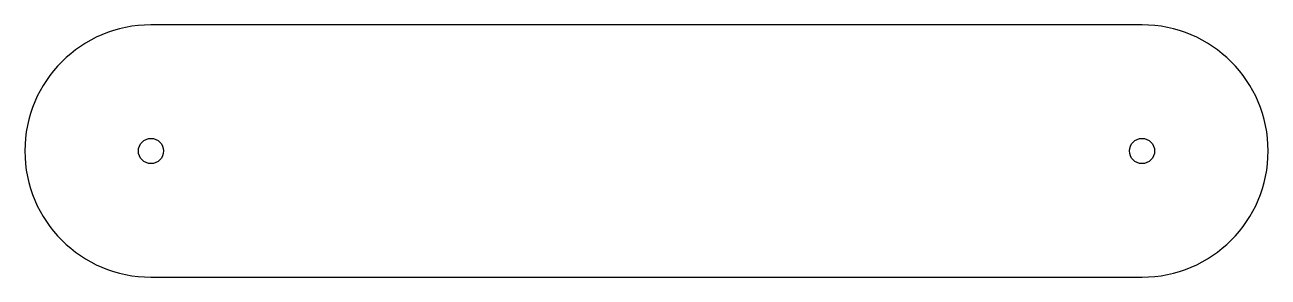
# Model space of a CAD drawing. Header units: millimetres. Extents: x -399 to 45, y 189 to 279.
import ezdxf

# ---------------------------------------------------------------- set-up
doc = ezdxf.new("R2010")
doc.units = ezdxf.units.MM
doc.layers.get('0').update_dxf_attribs({"linetype": 'CONTINUOUS'})

msp = doc.modelspace()

# ---------------------------------------------------------------- linework, layer by layer
msp.add_lwpolyline([(0, 189, 1), (0, 279), (-353.7, 279, 1), (-353.7, 189)], format="xyb", close=True)
for centre in [(-353.7, 234), (0, 234)]:
    msp.add_circle(centre, 4.5)

doc.saveas('drawing.dxf')
